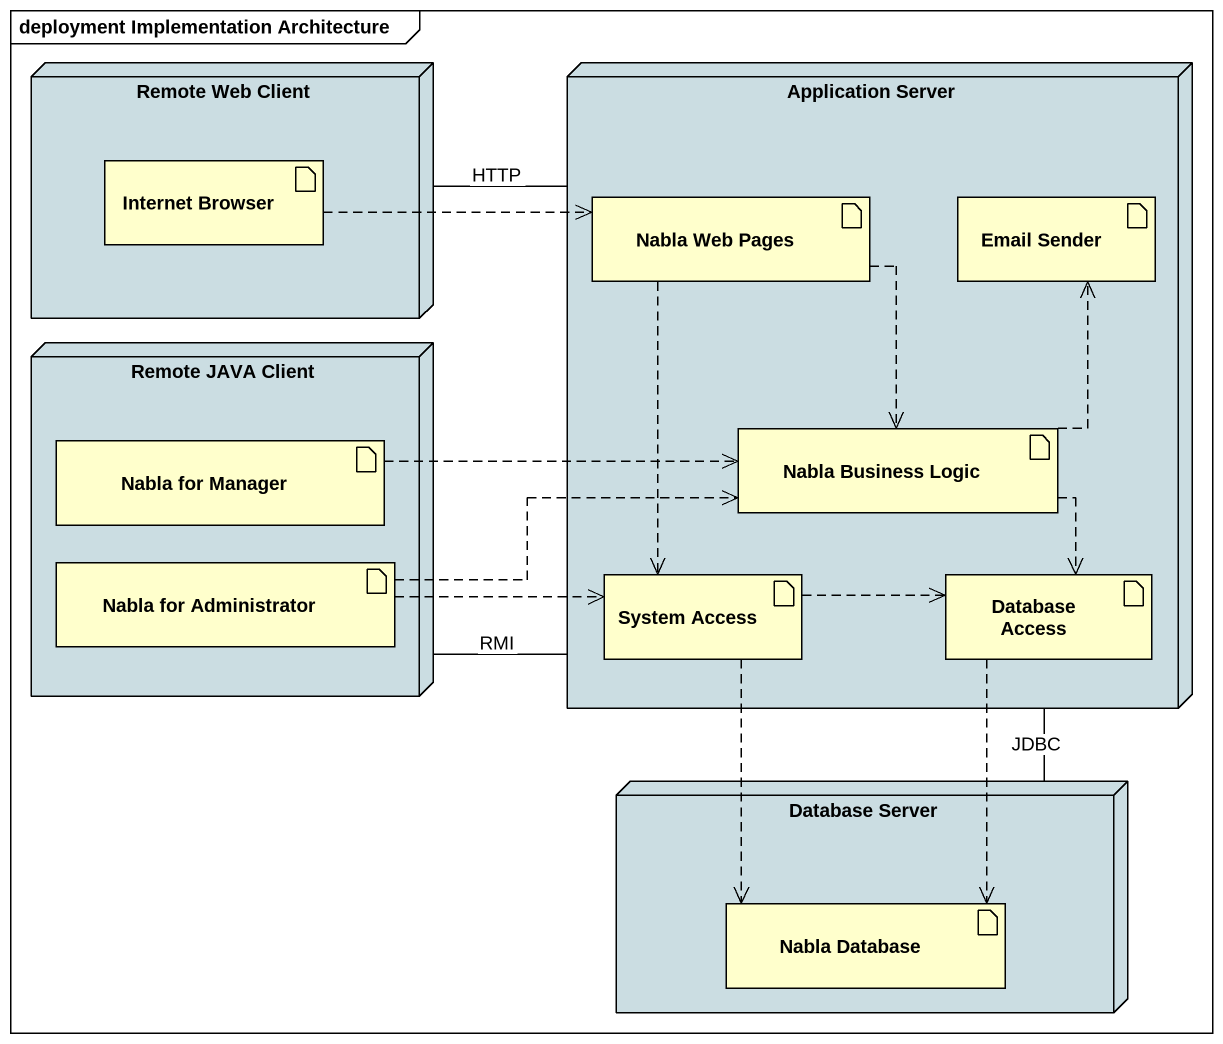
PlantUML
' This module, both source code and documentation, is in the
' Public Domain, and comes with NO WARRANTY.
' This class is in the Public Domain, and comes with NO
@startuml
mainframe deployment Implementation Architecture
node "Remote Web Client" as Remote_Web_Client #CBDDE2 {
  artifact "Internet Browser" as Internet_Browser
}
node "Application Server" as Application_Server #CBDDE2 {
  artifact "Nabla Web Pages" as Nabla_Web_Pages
  artifact "Email Sender" as Email_Sender
  artifact "Nabla Business Logic" as Nabla_Business_Logic
  artifact "System Access" as System_Access
  artifact "Database Access" as Database_Access
}
node "Remote JAVA Client" as Remote_JAVA_Client #CBDDE2 {
  artifact "Nabla for Manager" as Nabla_for_Manager
  artifact "Nabla for Administrator" as Nabla_for_Administrator
}
node "Database Server" as Database_Server #CBDDE2 {
  artifact "Nabla Database" as Nabla_Database
}
Remote_Web_Client -right- Application_Server : HTTP
Application_Server -- Database_Server : JDBC
Internet_Browser .right.> Nabla_Web_Pages
Nabla_Web_Pages ..> Nabla_Business_Logic
Nabla_Web_Pages ..> System_Access
Remote_JAVA_Client -right- Application_Server : RMI
Nabla_Business_Logic .up.> Email_Sender
Nabla_Business_Logic ..> Database_Access
Nabla_for_Manager .right.> Nabla_Business_Logic
Nabla_for_Administrator .right.> Nabla_Business_Logic
Nabla_for_Administrator .right.> System_Access
System_Access .right.> Database_Access
System_Access ..> Nabla_Database
Database_Access ..> Nabla_Database
@enduml
